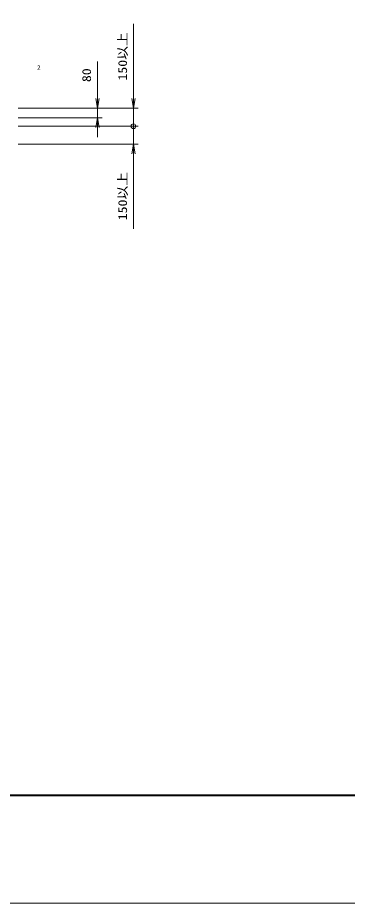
# Model space of a CAD drawing. Units: millimetres at full size; details may follow other scales. Extents: x 37600 to 71200, y 27760 to 51520.
# Drawn here: x 54187 to 56930, y 27760 to 35134 of the extents above; entities that cross this region are included whole.
import ezdxf
from ezdxf.enums import TextEntityAlignment as Align

# ---------------------------------------------------------------- set-up
doc = ezdxf.new("R2010")
doc.units = ezdxf.units.MM
doc.header["$LTSCALE"] = 80.0044
for name, color, linetype, lineweight in [('Defpoints_5', 5, 'Continuous', 13), ('図枠', 1, 'Continuous', 40), ('寸法', 6, 'Continuous', 13)]:
    doc.layers.add(name, color=color, linetype=linetype, lineweight=lineweight)
doc.styles.add('ＭＳ ゴシック', font='')
doc.styles.get('ＭＳ ゴシック').set_extended_font_data('MS Gothic')

# ---------------------------------------------------------------- blocks, each defined once
blk = doc.blocks.new('dimension_origin')
at = {"color": 0, "linetype": 'Continuous', "lineweight": -2}
blk.add_circle((0, 0), 1.25, dxfattribs=at)
blk = doc.blocks.new('open_arrow')
at = {"color": 0, "linetype": 'Continuous', "lineweight": -2}
blk.add_lwpolyline([(7.5, 1.25), (0, 0), (7.5, -1.25)], dxfattribs=at)

msp = doc.modelspace()

# ---------------------------------------------------------------- linework, layer by layer
at = {"layer": 'Defpoints_5'}
msp.add_lwpolyline([(37600, 27760), (71200, 27760), (71200, 51520), (37600, 51520)], close=True, dxfattribs=at)
at = {"layer": '図枠'}
msp.add_lwpolyline([(38500, 28660), (70300, 28660), (70300, 50620), (38500, 50620)], close=True, dxfattribs=at)
at = {"layer": '寸法'}
for p, q in [((55150, 34150), (55150, 35083.33)), ((54850, 34140), (54850, 34770)), ((54190, 34380), (55190, 34380)), ((54190, 34380), (54890, 34380)), ((54190, 34300), (54890, 34300)), ((55150, 34310), (55150, 33376.67)), ((54190, 34230), (55190, 34230)), ((54190, 34230), (55190, 34230)), ((54190, 34080), (55190, 34080))]:
    msp.add_line(p, q, dxfattribs=at)

# ---------------------------------------------------------------- block references
for name, p, xscale, yscale, rotation in [('open_arrow', (54850, 34380), 10.7, 10.7, 90), ('open_arrow', (55150, 34380), 10.7, 10.7, 90), ('open_arrow', (54850, 34300), 10.7, 10.7, 270), ('dimension_origin', (55150, 34230), 16, 16, 270), ('dimension_origin', (55150, 34230), 16, 16, 90), ('open_arrow', (55150, 34080), 10.7, 10.7, 270)]:
    msp.add_blockref(name, p, dxfattribs=dict(at, xscale=xscale, yscale=yscale, rotation=rotation))

# ---------------------------------------------------------------- texts
at = {"layer": '寸法', "style": 'ＭＳ ゴシック', "width": 1.15}
for s, p in [('150以上', (55060, 34811.67)), ('80', (54760, 34655)), ('150以上', (55060, 33648.33))]:
    msp.add_text(s, height=73.31, rotation=90, dxfattribs=at).set_placement(p, align=Align.MIDDLE_CENTER)
at = {"layer": '寸法', "color": 3, "style": 'ＭＳ ゴシック'}
msp.add_text('2', height=36.66, dxfattribs=at).set_placement((54348.05, 34690), align=Align.BOTTOM_LEFT)

doc.saveas('drawing.dxf')
